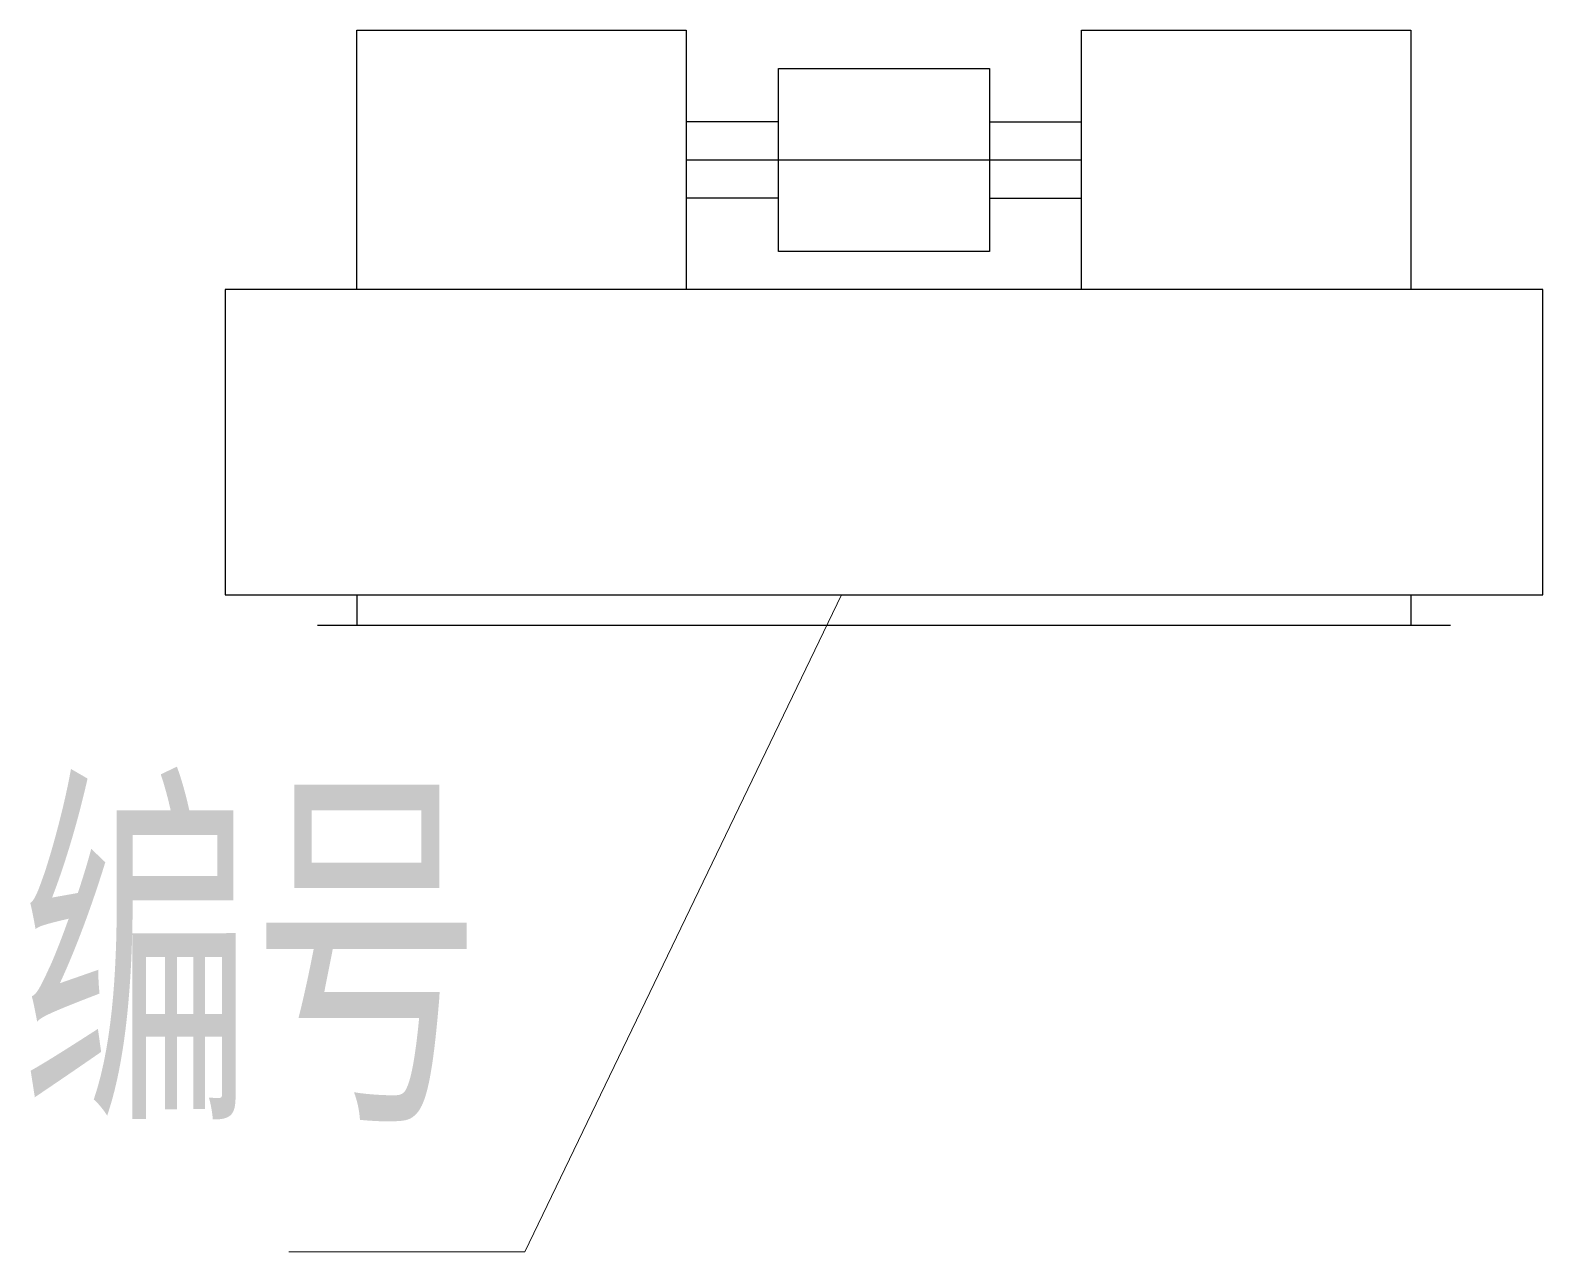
# Model space of a CAD drawing. Extents: x -634 to 548, y -513 to 441.
import ezdxf
from ezdxf.enums import TextEntityAlignment as Align

# ---------------------------------------------------------------- set-up
doc = ezdxf.new("R2010")
doc.units = 0
doc.header["$LTSCALE"] = 1000
doc.layers.get('0').update_dxf_attribs({"linetype": 'CONTINUOUS', "lineweight": 13})
doc.layers.add('EQ-风机盘管', color=7, linetype='CONTINUOUS')
doc.styles.add('HZ', font='rs.shx', dxfattribs={"width": 0.8, "bigfont": 'hztxt.shx'})

msp = doc.modelspace()

# ---------------------------------------------------------------- linework, layer by layer
for p, q in [((0, 0), (-247.5, -513.4, 3718.3)), ((-247.5, -513.4, 3718.3), (-432, -513.4, 3718.3))]:
    msp.add_line(p, q)
at = {"layer": 'EQ-风机盘管'}
for p, q in [((-378.9, 441.2), (-121.4, 441.2)), ((-378.9, 238.5), (-378.9, 441.2)), ((-378.9, 441.2), (-121.4, 441.2)), ((-378.9, 238.5), (-378.9, 441.2)), ((-121.4, 441.2), (-121.4, 238.5)), ((-121.4, 441.2), (-121.4, 238.5)), ((187.6, 441.2), (445.1, 441.2)), ((187.6, 238.5), (187.6, 441.2)), ((187.6, 441.2), (445.1, 441.2)), ((187.6, 238.5), (187.6, 441.2)), ((445.1, 441.2), (445.1, 238.5)), ((445.1, 441.2), (445.1, 238.5)), ((-49.3, 411.3), (115.5, 411.3)), ((-49.3, 268.3), (-49.3, 411.3)), ((-49.3, 411.3), (115.5, 411.3)), ((-49.3, 268.3), (-49.3, 411.3)), ((115.5, 411.3), (115.5, 268.3)), ((115.5, 411.3), (115.5, 268.3)), ((-49.3, 369.6), (-121.4, 369.6)), ((-49.3, 369.6), (-121.4, 369.6)), ((115.5, 369.6), (187.6, 369.6)), ((115.5, 369.6), (187.6, 369.6)), ((-121.4, 339.8), (187.6, 339.8)), ((-121.4, 339.8), (187.6, 339.8)), ((-49.3, 310), (-121.4, 310)), ((-49.3, 310), (-121.4, 310)), ((115.5, 310), (187.6, 310)), ((115.5, 310), (187.6, 310)), ((115.5, 268.3), (-49.3, 268.3)), ((115.5, 268.3), (-49.3, 268.3)), ((548.1, 238.5), (-481.9, 238.5)), ((-481.9, 238.5), (-481.9, 0)), ((548.1, 238.5), (-481.9, 238.5)), ((-481.9, 238.5), (-481.9, 0)), ((548.1, 0), (548.1, 238.5)), ((548.1, 0), (548.1, 238.5)), ((-481.9, 0), (548.1, 0)), ((-481.9, 0), (548.1, 0)), ((-378.9, 0), (-378.9, -23.8)), ((-378.9, 0), (-378.9, -23.8)), ((445.1, 0), (445.1, -23.8)), ((445.1, 0), (445.1, -23.8)), ((-409.8, -23.8), (476, -23.8)), ((-409.8, -23.8), (476, -23.8))]:
    msp.add_line(p, q, dxfattribs=at)

# ---------------------------------------------------------------- texts
at = {"style": 'HZ', "width": 0.72}
msp.add_attdef('编号', text='1', height=250, dxfattribs=at).set_placement((-281.1, -487.1), align=Align.BOTTOM_RIGHT)

doc.saveas('drawing.dxf')
